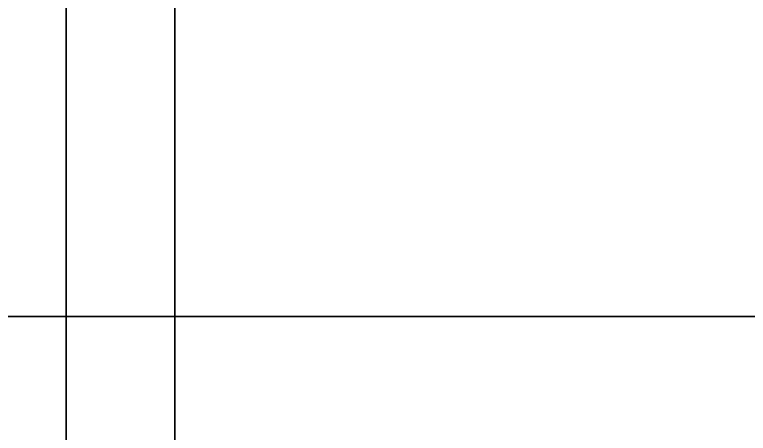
# Model space of a CAD drawing. Header units: millimetres. Extents: x -8000 to 18500, y -500 to 32500.
# Drawn here: x 4610 to 7310, y 7070 to 8610 of the extents above; entities that cross this region are included whole.
import ezdxf

# ---------------------------------------------------------------- set-up
doc = ezdxf.new("R2010")
doc.units = ezdxf.units.MM
for name, color, linetype in [('3D-COLUMNS', 7, 'Continuous'), ('3D-FINISH', 7, 'Continuous'), ('3D-ROOF', 7, 'Continuous'), ('3D-SLABS', 7, 'Continuous')]:
    doc.layers.add(name, color=color, linetype=linetype)

msp = doc.modelspace()

# ---------------------------------------------------------------- linework, layer by layer
at = {"layer": '3D-COLUMNS', "color": 7}
for points in [[(4800, 0, 3600), (4800, 10000, 3600), (5200, 10000, 3600), (5200, 0, 3600)], [(4800, 0, 3600), (4800, 0, 3800), (4800, 10000, 3800), (4800, 10000, 3600)], [(4800, 0, 3800), (5200, 0, 3800), (5200, 10000, 3800), (4800, 10000, 3800)], [(5200, 0, 3600), (5200, 10000, 3600), (5200, 10000, 3800), (5200, 0, 3800)]]:
    msp.add_3dface(points, dxfattribs=at)
at = {"layer": '3D-FINISH', "color": 7}
for points in [[(200, 200, 590), (200, 9800, 590), (9800, 9800, 590), (9800, 200, 590)], [(200, 200, 600), (9800, 200, 600), (9800, 9800, 600), (200, 9800, 600)], [(200, 200, 3990), (200, 9800, 3990), (9800, 9800, 3990), (9800, 200, 3990)], [(200, 200, 4000), (9800, 200, 4000), (9800, 9800, 4000), (200, 9800, 4000)]]:
    msp.add_3dface(points, dxfattribs=at)
at = {"layer": '3D-ROOF', "color": 7}
for points in [[(0, 0, 7000), (0, 10000, 7000), (10000, 10000, 7000), (10000, 0, 7000)], [(0, 0, 7200), (10000, 0, 7200), (10000, 10000, 7200), (0, 10000, 7200)]]:
    msp.add_3dface(points, dxfattribs=at)
at = {"layer": '3D-SLABS', "color": 7}
for points in [[(0, 0), (0, 10000), (10000, 10000), (10000, 0)], [(0, 0, 600), (10000, 0, 600), (10000, 10000, 600), (0, 10000, 600)], [(0, 7500, 3800), (0, 10000, 3800), (10000, 10000, 3800), (10000, 7500, 3800)], [(0, 7500, 4000), (10000, 7500, 4000), (10000, 10000, 4000), (0, 10000, 4000)], [(0, 7500, 3800), (10000, 7500, 3800), (10000, 7500, 4000), (0, 7500, 4000)], [(3800, 4000, 3800), (3800, 7500, 3800), (7800, 7500, 3800), (7800, 4000, 3800)], [(3800, 7500, 3800), (3800, 7500, 4000), (7800, 7500, 4000), (7800, 7500, 3800)], [(3800, 4000, 4000), (7800, 4000, 4000), (7800, 7500, 4000), (3800, 7500, 4000)]]:
    msp.add_3dface(points, dxfattribs=at)

doc.saveas('drawing.dxf')
